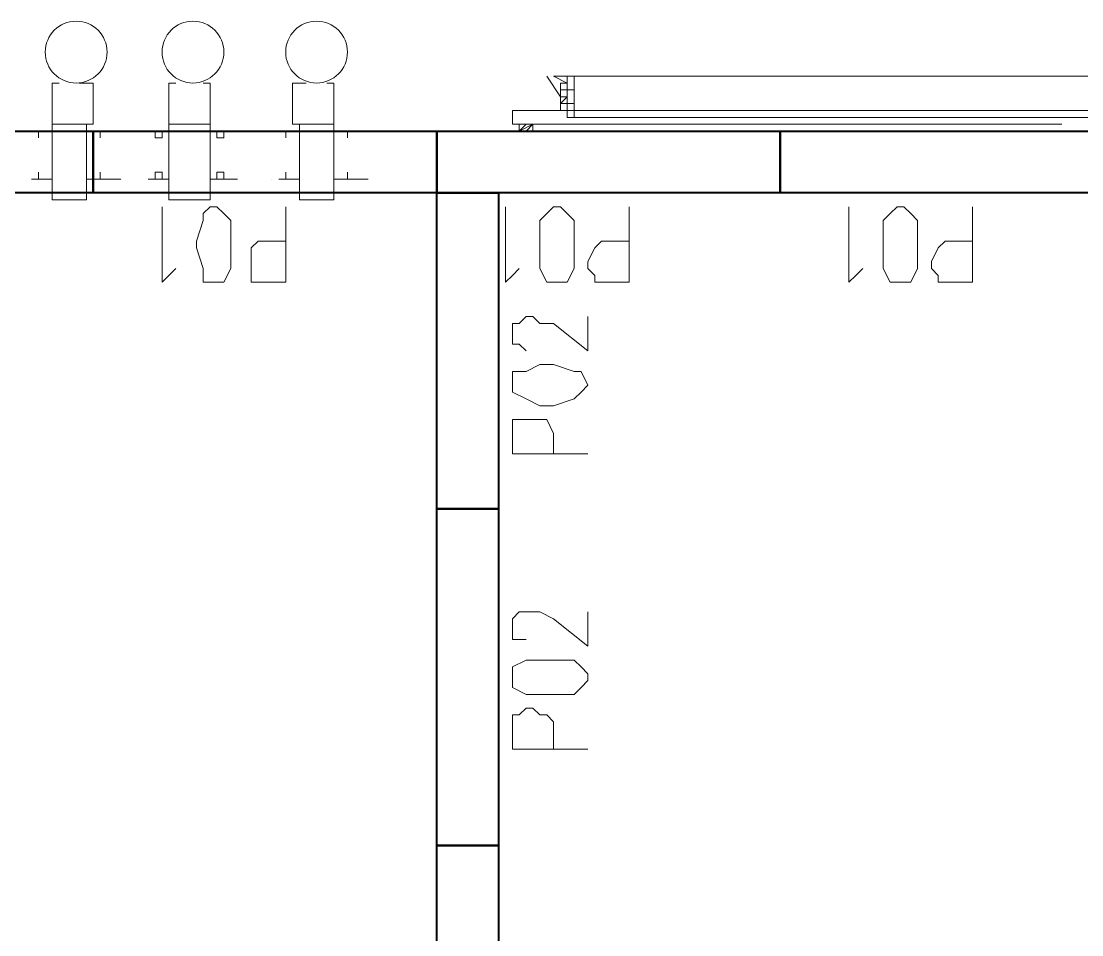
# Model space of a CAD drawing. Header units: inches. Extents: x 5 to 1823, y 18 to 726.
# Drawn here: x 488.095 to 491.562, y 305.087 to 308.073 of the extents above; entities that cross this region are included whole.
import ezdxf

# ---------------------------------------------------------------- set-up
doc = ezdxf.new("R2010")
doc.units = ezdxf.units.IN
doc.header["$MEASUREMENT"] = 0
for name, color, linetype in [('PDF2_D_Paineis', 4, 'Continuous'), ('PDF2_D_Paineis PUR 150mm', 1, 'Continuous'), ('PDF2_D_Portas', 6, 'Continuous'), ('PDF2_D_Textos Paineis Parede', 3, 'Continuous'), ('PDF2_D_Válvula Eq. Pressão', 2, 'Continuous')]:
    doc.layers.add(name, color=color, linetype=linetype)

msp = doc.modelspace()

# ---------------------------------------------------------------- linework, layer by layer
at = {"layer": 'PDF2_D_Paineis', "lineweight": 5}
for points in [[(488.3759, 307.5566), (488.4208, 307.5566)], [(488.7801, 307.5566), (488.8025, 307.5566)], [(489.1842, 307.5566), (489.2291, 307.5566)]]:
    msp.add_lwpolyline(points, dxfattribs=at)
at = {"layer": 'PDF2_D_Paineis PUR 150mm', "lineweight": 40}
for points in [[(487.2084, 307.7138), (488.331, 307.7138), (488.331, 307.5117), (487.2084, 307.5117)], [(488.331, 307.7138), (489.4536, 307.7138), (489.4536, 307.5117), (488.331, 307.5117)], [(489.4536, 307.7138), (490.5762, 307.7138), (490.5762, 307.5117), (489.4536, 307.5117)], [(490.5762, 307.7138), (491.6988, 307.7138), (491.6988, 307.5117), (490.5762, 307.5117)], [(489.6557, 307.5117), (489.6557, 306.4789), (489.4536, 306.4789), (489.4536, 307.5117)], [(489.6557, 306.4789), (489.6557, 305.3788), (489.4536, 305.3788), (489.4536, 306.4789)], [(489.6557, 305.3788), (489.6557, 304.2562), (489.4536, 304.2562), (489.4536, 305.3788)]]:
    msp.add_lwpolyline(points, close=True, dxfattribs=at)
at = {"layer": 'PDF2_D_Portas', "lineweight": 0}
for points in [[(492.1254, 307.8934), (492.1254, 307.9383), (492.1928, 307.9383), (492.1928, 307.8934), (489.9027, 307.8934), (489.8802, 307.8934), (489.8802, 307.8485), (489.8578, 307.8485), (489.8802, 307.8485), (489.8578, 307.8485), (489.8802, 307.8485), (489.8578, 307.8485), (489.8578, 307.7811), (489.8578, 307.8485), (489.8802, 307.8485), (489.8578, 307.8485), (489.8802, 307.8485), (489.8578, 307.8485), (489.8802, 307.8485), (489.8802, 307.826), (489.8802, 307.8036), (489.9027, 307.8036), (489.8802, 307.8036)], [(489.8129, 307.8934), (489.8129, 307.8934)], [(489.8129, 307.8934), (489.8129, 307.8934)], [(489.8578, 307.8709), (489.8802, 307.8709), (489.8578, 307.8709), (489.8578, 307.8485), (489.8802, 307.8485), (489.8578, 307.8485), (489.8802, 307.8485), (489.8578, 307.8485), (489.8802, 307.8485), (489.8578, 307.8485), (489.8802, 307.8485), (489.8578, 307.8485), (489.8802, 307.8485), (489.8578, 307.8485), (489.8802, 307.8485), (489.8578, 307.8485), (489.8578, 307.826), (489.8578, 307.8036), (489.8802, 307.826), (489.8578, 307.826), (489.8802, 307.826), (489.8578, 307.826), (489.8129, 307.8934)], [(489.8353, 307.8934), (489.8353, 307.8934)], [(489.8353, 307.8934), (489.8353, 307.8934)], [(489.8353, 307.8934), (489.8353, 307.8934)], [(489.8353, 307.8934), (489.8802, 307.8934), (489.8353, 307.8934), (489.8802, 307.8709)], [(489.8578, 307.8709), (489.8578, 307.8709)], [(489.8578, 307.8709), (489.8578, 307.8709)], [(489.8802, 307.8709), (489.8802, 307.8709)], [(489.8802, 307.8709), (489.8802, 307.8709)], [(489.8802, 307.8709), (489.8802, 307.8709)], [(489.8802, 307.8709), (489.8802, 307.8709)], [(489.8802, 307.8709), (489.8802, 307.8709)], [(489.8802, 307.8709), (489.8802, 307.8709)], [(489.8802, 307.8709), (489.8802, 307.8709)], [(489.8802, 307.8709), (489.8802, 307.8709)], [(489.8802, 307.8709), (489.8802, 307.8709)], [(489.8802, 307.8709), (489.8802, 307.8709)], [(489.8802, 307.8709), (489.8802, 307.8709)], [(489.8802, 307.8709), (489.8802, 307.8709)], [(489.8802, 307.8709), (489.8802, 307.8709)], [(489.8802, 307.8709), (489.8802, 307.8709)], [(489.8802, 307.8709), (489.8802, 307.8485)], [(489.8802, 307.8485), (489.8802, 307.8709)], [(489.8802, 307.8709), (489.8802, 307.8709)], [(489.8802, 307.8709), (489.8802, 307.8709)], [(489.8802, 307.8709), (489.8802, 307.8709)], [(489.8802, 307.8709), (489.8802, 307.8709)], [(489.8802, 307.8485), (489.8802, 307.8709)], [(489.8802, 307.8709), (489.8802, 307.8485)], [(489.8802, 307.8709), (489.8802, 307.8709)], [(492.2152, 307.826), (492.2152, 307.8485), (492.2377, 307.8485), (492.2377, 307.8709), (492.2377, 307.8934), (492.2152, 307.8934), (492.1928, 307.8934), (492.1928, 307.8036), (492.1928, 307.8485), (492.1928, 307.8036), (492.1928, 307.7811), (491.8784, 307.7811), (489.9027, 307.7811), (489.9027, 307.8934)], [(489.9027, 307.8485), (489.8802, 307.8485), (489.8802, 307.826), (489.8802, 307.8036), (489.8802, 307.7811), (489.8578, 307.7811), (489.8802, 307.7811), (489.8802, 307.8485), (489.8802, 307.7811), (489.8578, 307.7811), (489.8802, 307.7811), (489.8578, 307.7811), (489.8802, 307.7811), (489.8578, 307.7811)], [(489.8578, 307.8485), (489.8578, 307.8485)], [(489.8578, 307.8485), (489.8578, 307.8485)], [(489.8578, 307.8485), (489.8578, 307.8485)], [(489.8578, 307.8485), (489.8578, 307.8485)], [(489.8578, 307.8485), (489.8578, 307.8485)], [(489.8578, 307.8485), (489.8578, 307.8485)], [(489.8578, 307.8485), (489.8578, 307.8485)], [(489.8578, 307.8485), (489.8578, 307.8485)], [(489.8578, 307.8485), (489.8578, 307.8485)], [(489.8578, 307.8485), (489.8578, 307.8485)], [(489.8578, 307.8485), (489.8578, 307.8485)], [(489.8578, 307.8485), (489.8578, 307.8485)], [(489.8578, 307.8485), (489.8578, 307.8485)], [(489.8578, 307.8485), (489.8578, 307.8485)], [(489.8578, 307.8485), (489.8578, 307.8485)], [(489.8578, 307.8485), (489.8578, 307.8485)], [(489.8578, 307.8485), (489.8578, 307.8485)], [(489.8578, 307.8485), (489.8578, 307.8485)], [(489.8578, 307.8485), (489.8578, 307.8485)], [(489.8578, 307.8485), (489.8578, 307.8485)], [(489.8578, 307.8485), (489.8578, 307.8485)], [(489.8578, 307.8485), (489.8578, 307.8485)], [(489.8578, 307.8485), (489.8578, 307.8485)], [(489.8578, 307.8485), (489.8578, 307.8485)], [(489.8578, 307.8485), (489.8578, 307.8485)], [(489.8578, 307.8485), (489.8578, 307.8485)], [(489.8578, 307.8485), (489.8578, 307.8485)], [(489.8578, 307.8485), (489.8578, 307.8485)], [(489.8802, 307.8485), (489.8578, 307.8485)], [(489.8578, 307.8485), (489.8802, 307.8485)], [(489.8578, 307.8485), (489.8578, 307.8485)], [(489.8578, 307.8485), (489.8578, 307.8485)], [(489.8578, 307.8485), (489.8578, 307.8485)], [(489.8802, 307.8485), (489.8802, 307.8485)], [(489.8802, 307.8485), (489.8802, 307.8485)], [(489.8802, 307.8485), (489.8802, 307.8485)], [(489.8802, 307.8485), (489.8802, 307.8485)], [(489.8802, 307.8485), (489.8802, 307.8485)], [(489.8802, 307.8485), (489.8802, 307.8485)], [(489.8802, 307.8485), (489.8802, 307.8485)], [(489.8802, 307.8485), (489.8802, 307.8485)], [(489.8802, 307.8485), (489.8802, 307.8485)], [(489.8802, 307.8485), (489.8802, 307.8485)], [(489.8802, 307.8485), (489.8802, 307.8485)], [(489.8802, 307.8485), (489.8802, 307.8485)], [(489.8802, 307.8485), (489.8802, 307.8485)], [(489.8802, 307.8485), (489.8802, 307.8485)], [(489.8802, 307.8485), (489.8802, 307.8485)], [(489.8802, 307.8485), (489.8802, 307.8485)], [(489.8802, 307.8485), (489.8802, 307.8485)], [(489.8802, 307.8485), (489.8802, 307.8485)], [(489.8802, 307.8485), (489.8802, 307.8485)], [(489.8802, 307.8485), (489.8802, 307.8485)], [(489.8802, 307.8485), (489.8802, 307.8485)], [(489.8802, 307.8485), (489.8802, 307.8485)], [(489.8802, 307.8485), (489.8802, 307.8485)], [(489.8802, 307.8485), (489.8802, 307.8485)], [(489.8802, 307.8485), (489.8802, 307.8485)], [(489.8802, 307.8485), (489.8802, 307.8485)], [(489.8802, 307.8485), (489.8802, 307.8485)], [(489.8802, 307.8485), (489.8802, 307.8485)], [(489.8802, 307.8485), (489.8802, 307.8485)], [(489.8802, 307.8485), (489.8802, 307.8485)], [(489.8802, 307.8485), (489.8802, 307.8485)], [(489.8802, 307.8485), (489.8802, 307.8485)], [(489.8802, 307.8485), (489.8802, 307.8485)], [(489.8802, 307.8485), (489.8802, 307.8485)], [(489.8802, 307.8485), (489.8802, 307.8485)], [(489.8802, 307.8485), (489.8802, 307.8485)], [(489.8802, 307.8485), (489.8802, 307.8485)], [(489.8802, 307.8485), (489.8802, 307.8485)], [(489.8802, 307.826), (489.8802, 307.8485)], [(489.8802, 307.8485), (489.8802, 307.8485)], [(489.8802, 307.8485), (489.8802, 307.8485)], [(489.8802, 307.8485), (489.8802, 307.8485)], [(489.8802, 307.8485), (489.8802, 307.8485)], [(489.8802, 307.8485), (489.8802, 307.8485)], [(489.8802, 307.8485), (489.8802, 307.8485)], [(489.8802, 307.8485), (489.8802, 307.8485)], [(489.8802, 307.8485), (489.8802, 307.8485)], [(489.8802, 307.8485), (489.8802, 307.8485)], [(489.8802, 307.8485), (489.8802, 307.8485)], [(489.8802, 307.8485), (489.8802, 307.8485)], [(489.8802, 307.8485), (489.8802, 307.8485)], [(489.8802, 307.8485), (489.8802, 307.8485)], [(489.8802, 307.8485), (489.8802, 307.8485)], [(489.8802, 307.8485), (489.8802, 307.8485)], [(489.8802, 307.8485), (489.8802, 307.8485)], [(489.8802, 307.8485), (489.8802, 307.8485)], [(489.8802, 307.8485), (489.8802, 307.8485)], [(489.8802, 307.8485), (489.8802, 307.8485)], [(489.8802, 307.8485), (489.8802, 307.8485)], [(489.8802, 307.8485), (489.8802, 307.8485)], [(489.8802, 307.8485), (489.8802, 307.8485)], [(489.8802, 307.8485), (489.8802, 307.8485)], [(489.8802, 307.8485), (489.8802, 307.8485)], [(489.8802, 307.8485), (489.8802, 307.8485)], [(489.8802, 307.8485), (489.8802, 307.8485)], [(489.8802, 307.8485), (489.8802, 307.8485)], [(489.8802, 307.8485), (489.8802, 307.8485)], [(489.8802, 307.8485), (489.8802, 307.8485)], [(489.8802, 307.8485), (489.8802, 307.8485)], [(489.9027, 307.8485), (489.9027, 307.8485)], [(489.8578, 307.826), (489.8578, 307.826)], [(489.8578, 307.826), (489.8578, 307.826)], [(489.8578, 307.826), (489.8578, 307.826)], [(489.8578, 307.826), (489.8578, 307.826)], [(489.8578, 307.826), (489.8578, 307.826)], [(489.8578, 307.826), (489.8578, 307.826)], [(489.8578, 307.826), (489.8578, 307.826)], [(489.8578, 307.826), (489.8578, 307.826)], [(489.8578, 307.826), (489.8578, 307.826)], [(489.8578, 307.826), (489.8578, 307.826)], [(489.8578, 307.826), (489.8578, 307.826)], [(489.8802, 307.826), (489.8578, 307.826)], [(489.8802, 307.826), (489.8578, 307.826)], [(489.8578, 307.826), (489.8802, 307.826)], [(489.8802, 307.826), (489.8578, 307.826)], [(489.8578, 307.826), (489.8802, 307.826)], [(491.8784, 307.7587), (489.9027, 307.7587), (489.8802, 307.7587), (489.8802, 307.7811), (489.8578, 307.7811), (489.8802, 307.7811), (489.8578, 307.7811), (489.8578, 307.8036), (489.8802, 307.8036), (489.8578, 307.8036), (489.8802, 307.8036), (489.8578, 307.8036), (489.8802, 307.8036), (489.8578, 307.8036), (489.8802, 307.8036), (489.8578, 307.8036), (489.8802, 307.8036), (489.8578, 307.8036), (489.8802, 307.8036), (489.8578, 307.8036), (489.8802, 307.8036), (489.8578, 307.8036), (489.8802, 307.8036), (489.8578, 307.8036)], [(489.8578, 307.8036), (489.8578, 307.8036)], [(489.8578, 307.8036), (489.8578, 307.8036)], [(489.8578, 307.8036), (489.8578, 307.8036)], [(489.8578, 307.8036), (489.8578, 307.8036)], [(489.8578, 307.8036), (489.8578, 307.8036)], [(489.8578, 307.8036), (489.8578, 307.8036)], [(489.8578, 307.8036), (489.8578, 307.8036)], [(489.8578, 307.8036), (489.8578, 307.8036)], [(489.8578, 307.8036), (489.8578, 307.8036)], [(489.8578, 307.8036), (489.8578, 307.8036)], [(489.8578, 307.8036), (489.8578, 307.8036)], [(489.8578, 307.8036), (489.8578, 307.8036)], [(489.8578, 307.8036), (489.8578, 307.8036)], [(489.8578, 307.8036), (489.8578, 307.8036)], [(489.8578, 307.8036), (489.8578, 307.8036)], [(489.8578, 307.8036), (489.8578, 307.8036)], [(489.8802, 307.826), (489.8802, 307.826)], [(489.8802, 307.826), (489.8802, 307.826)], [(489.8802, 307.826), (489.8802, 307.826)], [(489.8802, 307.826), (489.8802, 307.826)], [(489.8802, 307.826), (489.8802, 307.826)], [(489.8802, 307.826), (489.8802, 307.826)], [(489.8802, 307.826), (489.8802, 307.826)], [(489.8802, 307.826), (489.8802, 307.826)], [(489.8802, 307.826), (489.8802, 307.826)], [(489.8802, 307.826), (489.8802, 307.826)], [(489.8802, 307.826), (489.8802, 307.826)], [(489.8802, 307.826), (489.8802, 307.826)], [(489.8802, 307.826), (489.8802, 307.826)], [(489.8802, 307.826), (489.8802, 307.826)], [(489.8802, 307.826), (489.8802, 307.826)], [(489.8802, 307.826), (489.8802, 307.826)], [(489.8802, 307.826), (489.8802, 307.826)], [(489.8802, 307.826), (489.8802, 307.826)], [(489.8802, 307.826), (489.8802, 307.826)], [(489.8802, 307.826), (489.8802, 307.826)], [(489.8802, 307.826), (489.8802, 307.826)], [(489.8802, 307.826), (489.8802, 307.826)], [(489.8802, 307.826), (489.8802, 307.826)], [(489.8802, 307.826), (489.8802, 307.826)], [(489.8802, 307.826), (489.8802, 307.826)], [(489.8802, 307.826), (489.8802, 307.826)], [(489.8802, 307.826), (489.8802, 307.826)], [(489.8802, 307.826), (489.8802, 307.826)], [(489.8802, 307.826), (489.8802, 307.826)], [(489.8802, 307.826), (489.8802, 307.826)], [(489.8802, 307.826), (489.8802, 307.826)], [(489.8802, 307.826), (489.8802, 307.826)], [(489.8802, 307.826), (489.8802, 307.826)], [(489.8802, 307.826), (489.8802, 307.826)], [(489.8802, 307.826), (489.8802, 307.826)], [(489.8802, 307.826), (489.8802, 307.826)], [(489.8802, 307.826), (489.8802, 307.826)], [(489.8802, 307.826), (489.8802, 307.826)], [(489.8802, 307.826), (489.8802, 307.826)], [(489.8802, 307.826), (489.8802, 307.826)], [(489.8802, 307.826), (489.8802, 307.826)], [(489.8802, 307.826), (489.8802, 307.826)], [(489.8802, 307.826), (489.8802, 307.826)], [(489.8802, 307.8036), (489.8802, 307.8036)], [(489.8802, 307.8036), (489.8802, 307.8036)], [(489.8802, 307.8036), (489.8802, 307.8036)], [(489.8802, 307.8036), (489.8802, 307.8036)], [(489.8802, 307.8036), (489.8802, 307.8036)], [(489.8802, 307.8036), (489.8802, 307.8036)], [(489.8802, 307.8036), (489.8802, 307.8036)], [(489.8802, 307.8036), (489.8802, 307.8036)], [(489.8802, 307.8036), (489.8802, 307.8036)], [(489.8802, 307.8036), (489.8802, 307.8036)], [(489.8802, 307.8036), (489.8802, 307.8036)], [(489.8802, 307.8036), (489.8802, 307.8036)], [(489.8802, 307.8036), (489.8802, 307.8036)], [(489.8802, 307.8036), (489.8802, 307.8036)], [(489.8802, 307.8036), (489.8802, 307.8036)], [(489.8802, 307.8036), (489.8802, 307.8036)], [(489.8802, 307.8036), (489.8802, 307.8036)], [(489.8802, 307.8036), (489.8802, 307.8036)], [(489.8802, 307.8036), (489.8802, 307.8036)], [(489.8802, 307.8036), (489.8802, 307.8036)], [(489.8802, 307.8036), (489.8802, 307.8036)], [(489.8802, 307.8036), (489.8802, 307.8036)], [(489.8802, 307.8036), (489.8802, 307.8036)], [(489.8802, 307.8036), (489.8802, 307.8036)], [(489.8802, 307.8036), (489.8802, 307.8036)], [(489.8802, 307.8036), (489.8802, 307.8036)], [(489.8802, 307.8036), (489.8802, 307.8036)], [(489.8802, 307.8036), (489.8802, 307.8036)], [(489.8802, 307.8036), (489.8802, 307.8036)], [(489.8802, 307.8036), (489.8802, 307.8036)], [(489.8802, 307.8036), (489.8802, 307.8036)], [(489.8802, 307.8036), (489.8802, 307.8036)], [(489.8802, 307.8036), (489.8802, 307.8036)], [(489.8802, 307.8036), (489.8802, 307.8036)], [(489.8802, 307.8036), (489.8802, 307.8036)], [(489.8802, 307.8036), (489.8802, 307.8036)], [(489.8802, 307.8036), (489.8802, 307.8036)], [(489.8802, 307.8036), (489.8802, 307.8036)], [(489.8802, 307.8036), (489.8802, 307.8036)], [(489.8802, 307.8036), (489.8802, 307.8036)], [(489.8802, 307.8036), (489.8802, 307.8036)], [(489.8802, 307.8036), (489.8802, 307.8036)], [(489.8802, 307.8036), (489.8802, 307.8036)], [(489.8802, 307.8036), (489.8802, 307.8036)], [(489.8802, 307.8036), (489.8802, 307.8036)], [(489.8802, 307.8036), (489.8802, 307.8036)], [(489.8802, 307.8036), (489.8802, 307.8036)], [(489.8802, 307.8036), (489.8802, 307.8036)], [(489.8802, 307.8036), (489.8802, 307.8036)], [(489.8802, 307.8036), (489.8802, 307.8036)], [(489.8802, 307.8036), (489.8802, 307.8036)], [(489.8802, 307.8036), (489.8802, 307.8036)], [(489.8802, 307.8036), (489.8802, 307.8036)], [(489.8802, 307.8036), (489.8802, 307.8036)], [(489.8802, 307.8036), (489.8802, 307.8036)], [(489.8802, 307.8036), (489.8802, 307.8036)], [(489.8802, 307.8036), (489.8802, 307.8036)], [(489.8802, 307.8036), (489.8802, 307.8036)], [(489.8802, 307.8036), (489.8802, 307.8036)], [(489.8802, 307.8036), (489.8802, 307.8036)], [(489.8802, 307.8036), (489.8802, 307.8036)], [(489.8802, 307.8036), (489.8802, 307.8036)], [(489.9027, 307.8036), (489.9027, 307.8036)], [(489.9027, 307.8036), (489.9027, 307.8036)], [(489.9027, 307.8036), (489.9027, 307.8036)], [(489.9027, 307.8036), (489.9027, 307.8036)], [(489.9027, 307.8036), (489.9027, 307.8036)], [(489.9027, 307.8036), (489.9027, 307.8036)], [(489.9027, 307.8036), (489.9027, 307.8036)], [(489.9027, 307.8036), (489.9027, 307.8036)], [(489.9027, 307.8036), (489.9027, 307.8036)], [(489.9027, 307.8036), (489.9027, 307.8036)], [(489.7231, 307.7811), (489.7006, 307.7811), (491.4968, 307.7811)], [(491.4968, 307.7362), (489.7006, 307.7362), (489.7006, 307.7587), (489.7006, 307.7811)], [(489.7006, 307.7811), (489.7006, 307.7811)], [(489.7231, 307.7811), (489.7231, 307.7811)], [(489.7231, 307.7811), (489.7231, 307.7811)], [(489.8578, 307.7811), (489.8578, 307.7811)], [(489.8578, 307.7811), (489.8578, 307.7811)], [(489.8578, 307.7811), (489.8578, 307.7811)], [(489.8578, 307.7811), (489.8578, 307.7811)], [(489.8578, 307.7811), (489.8578, 307.7811)], [(489.8578, 307.7811), (489.8578, 307.7811)], [(489.8578, 307.7811), (489.8578, 307.7811)], [(489.8578, 307.7811), (489.8578, 307.7811)], [(489.8578, 307.7811), (489.8578, 307.7811)], [(489.8578, 307.7811), (489.8578, 307.7811)], [(489.8578, 307.7811), (489.8578, 307.7811)], [(489.8578, 307.7811), (489.8578, 307.7811)], [(489.8802, 307.7811), (489.8802, 307.7811)], [(489.8802, 307.7811), (489.8802, 307.7811)], [(489.8802, 307.7811), (489.8802, 307.7811)], [(489.8802, 307.7811), (489.8802, 307.7811)], [(489.8802, 307.7811), (489.8802, 307.7811)], [(489.8802, 307.7811), (489.8802, 307.7811)], [(489.8802, 307.7811), (489.8802, 307.7811)], [(489.8802, 307.7811), (489.8802, 307.7811)], [(489.8802, 307.7811), (489.8802, 307.7811)], [(489.8802, 307.7811), (489.8802, 307.7811)], [(489.8802, 307.7811), (489.8802, 307.7811)], [(489.8802, 307.7811), (489.8802, 307.7811)], [(489.8802, 307.7811), (489.8802, 307.7811)], [(489.8802, 307.7811), (489.8802, 307.7811)], [(489.8802, 307.7811), (489.8802, 307.7811)], [(489.8802, 307.7811), (489.8802, 307.7811)], [(489.8802, 307.7811), (489.8802, 307.7811)], [(489.8802, 307.7811), (489.8802, 307.7811)], [(489.8802, 307.7811), (489.8802, 307.7811)], [(489.8802, 307.7811), (489.8802, 307.7811)], [(489.8802, 307.7811), (489.8802, 307.7811)], [(489.8802, 307.7811), (489.8802, 307.7811)], [(489.8802, 307.7811), (489.8802, 307.7811)], [(489.8802, 307.7811), (489.8802, 307.7811)], [(489.8802, 307.7811), (489.8802, 307.7811)], [(489.8802, 307.7811), (489.8802, 307.7811)], [(489.8802, 307.7811), (489.8802, 307.7811)], [(489.8802, 307.7811), (489.8802, 307.7811)], [(489.8802, 307.7811), (489.8802, 307.7811)], [(489.8802, 307.7811), (489.8802, 307.7811)], [(489.8802, 307.7811), (489.8802, 307.7811)], [(489.8802, 307.7811), (489.8802, 307.7811)], [(489.8802, 307.7811), (489.8802, 307.7811)], [(489.9027, 307.7811), (489.9027, 307.7811)], [(489.9027, 307.7811), (489.9027, 307.7811)], [(489.9027, 307.7587), (489.9027, 307.7811)], [(489.7006, 307.7587), (489.7006, 307.7587)], [(489.7006, 307.7587), (489.7006, 307.7587)], [(489.7006, 307.7587), (489.7006, 307.7587)], [(489.7006, 307.7587), (489.7006, 307.7587)], [(489.7006, 307.7587), (489.7006, 307.7587)], [(489.7006, 307.7362), (489.7006, 307.7362)], [(489.7006, 307.7362), (489.7006, 307.7362)], [(489.7006, 307.7362), (489.7006, 307.7362)], [(489.7231, 307.7138), (489.7455, 307.7362), (489.7231, 307.7138), (489.768, 307.7362), (489.7231, 307.7138), (489.768, 307.7362), (489.7455, 307.7138), (489.768, 307.7362), (489.7455, 307.7138)], [(489.7455, 307.7362), (489.7231, 307.7362), (489.7455, 307.7362), (489.7231, 307.7362)], [(489.9027, 307.7587), (489.9027, 307.7587)], [(489.768, 307.7138), (489.7455, 307.7138), (489.768, 307.7138)]]:
    msp.add_lwpolyline(points, dxfattribs=at)
for points in [[(489.8802, 307.8485), (489.8802, 307.8709)], [(489.8578, 307.826), (489.8802, 307.826)], [(489.8578, 307.826), (489.8802, 307.826)], [(489.8802, 307.8036), (489.9027, 307.8036)], [(489.9027, 307.7811), (489.9027, 307.7587)], [(489.7231, 307.7138), (489.7231, 307.7362), (489.768, 307.7362), (489.768, 307.7138)]]:
    msp.add_lwpolyline(points, close=True, dxfattribs=at)
at = {"layer": 'PDF2_D_Textos Paineis Parede', "lineweight": 5}
for points in [[(488.6005, 307.2647), (488.578, 307.2423), (488.5555, 307.2198), (488.5555, 307.4668)], [(488.9597, 307.4668), (488.9597, 307.2198), (488.8699, 307.2198), (488.8474, 307.2198), (488.8474, 307.2423), (488.8474, 307.2647), (488.8474, 307.2872), (488.8474, 307.3321), (488.8699, 307.3546), (488.9597, 307.3546)], [(489.7231, 307.2647), (489.7006, 307.2423), (489.6781, 307.2198), (489.6781, 307.4668)], [(490.0823, 307.4668), (490.0823, 307.2198), (489.9925, 307.2198), (489.97, 307.2198), (489.97, 307.2423), (489.9476, 307.2647), (489.9476, 307.2872), (489.97, 307.3321), (489.9925, 307.3546), (490.0823, 307.3546)], [(490.8457, 307.2647), (490.8232, 307.2423), (490.8007, 307.2198), (490.8007, 307.4668)], [(491.2049, 307.4668), (491.2049, 307.2198), (491.1151, 307.2198), (491.0926, 307.2198), (491.0926, 307.2423), (491.0702, 307.2647), (491.0702, 307.2872), (491.0926, 307.3321), (491.1151, 307.3546), (491.2049, 307.3546)], [(489.7455, 306.9953), (489.7231, 307.0178), (489.7006, 307.0178), (489.7006, 307.0402), (489.7006, 307.0627), (489.7006, 307.0851), (489.7231, 307.0851), (489.7455, 307.1076), (489.768, 307.1076), (489.7904, 307.0851), (489.8353, 307.0851), (489.9476, 306.9953), (489.9476, 307.1076)], [(489.9476, 306.6585), (489.7006, 306.6585), (489.7006, 306.7259), (489.7006, 306.7708), (489.7231, 306.7708), (489.7455, 306.7708), (489.768, 306.7708), (489.7904, 306.7708), (489.8129, 306.7708), (489.8353, 306.7259), (489.8353, 306.6585)], [(489.7455, 306.0523), (489.7231, 306.0523), (489.7006, 306.0523), (489.7006, 306.0748), (489.7006, 306.1197), (489.7231, 306.1421), (489.7455, 306.1421), (489.768, 306.1421), (489.7904, 306.1421), (489.8353, 306.1197), (489.9476, 306.0299), (489.9476, 306.1421)], [(489.9476, 305.6931), (489.7006, 305.6931), (489.7006, 305.7829), (489.7006, 305.8054), (489.7231, 305.8054), (489.7455, 305.8278), (489.768, 305.8278), (489.7904, 305.8054), (489.8129, 305.8054), (489.8353, 305.7829), (489.8353, 305.6931)]]:
    msp.add_lwpolyline(points, dxfattribs=at)
for points in [[(488.7352, 307.2198), (488.7576, 307.2198), (488.7801, 307.2647), (488.7801, 307.3321), (488.7801, 307.3546), (488.7801, 307.4219), (488.7576, 307.4444), (488.7352, 307.4668), (488.7127, 307.4668), (488.6903, 307.4444), (488.6903, 307.4219), (488.6678, 307.3546), (488.6678, 307.3321), (488.6903, 307.2647), (488.6903, 307.2198), (488.7127, 307.2198)], [(489.8578, 307.2198), (489.8802, 307.2198), (489.9027, 307.2647), (489.9027, 307.3321), (489.9027, 307.3546), (489.9027, 307.4219), (489.8802, 307.4444), (489.8578, 307.4668), (489.8353, 307.4668), (489.8129, 307.4444), (489.7904, 307.4219), (489.7904, 307.3546), (489.7904, 307.3321), (489.7904, 307.2647), (489.8129, 307.2198), (489.8353, 307.2198)], [(490.9804, 307.2198), (491.0028, 307.2198), (491.0253, 307.2647), (491.0253, 307.3321), (491.0253, 307.3546), (491.0253, 307.4219), (491.0028, 307.4444), (490.9804, 307.4668), (490.9579, 307.4668), (490.9355, 307.4444), (490.913, 307.4219), (490.913, 307.3546), (490.913, 307.3321), (490.913, 307.2647), (490.9355, 307.2198), (490.9579, 307.2198)], [(489.7006, 306.8831), (489.7006, 306.8606), (489.7455, 306.8382), (489.7904, 306.8157), (489.8353, 306.8157), (489.9027, 306.8382), (489.9251, 306.8606), (489.9476, 306.8831), (489.9251, 306.928), (489.9027, 306.928), (489.8353, 306.9504), (489.7904, 306.9504), (489.7455, 306.928), (489.7006, 306.928)], [(489.7006, 305.9176), (489.7006, 305.8952), (489.7455, 305.8727), (489.7904, 305.8727), (489.8353, 305.8727), (489.9027, 305.8727), (489.9251, 305.8952), (489.9476, 305.9176), (489.9476, 305.9401), (489.9251, 305.9625), (489.9027, 305.985), (489.8353, 305.985), (489.7904, 305.985), (489.7455, 305.985), (489.7006, 305.9625), (489.7006, 305.9401)]]:
    msp.add_lwpolyline(points, close=True, dxfattribs=at)
at = {"layer": 'PDF2_D_Válvula Eq. Pressão', "lineweight": 5}
for points in [[(488.1963, 307.7362), (488.331, 307.7362), (488.3086, 307.7362), (488.3086, 307.5117), (488.3086, 307.4893), (488.1963, 307.4893), (488.1963, 307.5117), (488.1963, 307.7362), (488.1963, 307.826), (488.1963, 307.8709), (488.2188, 307.8709)], [(488.1963, 307.8709), (488.1963, 307.8709)], [(488.2861, 307.8709), (488.331, 307.8709)], [(488.3086, 307.8709), (488.331, 307.8709), (488.331, 307.7362), (488.331, 307.7587)], [(488.6903, 307.8709), (488.7127, 307.8709), (488.7127, 307.7362), (488.7127, 307.5117), (488.7127, 307.4893), (488.578, 307.4893), (488.578, 307.5117), (488.578, 307.7362), (488.578, 307.826), (488.578, 307.8709), (488.6005, 307.8709)], [(488.578, 307.8709), (488.578, 307.8709)], [(488.7127, 307.8709), (488.7127, 307.8709)], [(489.0944, 307.8709), (489.1168, 307.8709), (489.1168, 307.7362), (489.1168, 307.5117), (489.1168, 307.4893), (489.0046, 307.4893), (489.0046, 307.5117), (489.0046, 307.7362), (488.9821, 307.7362), (488.9821, 307.826), (488.9821, 307.8709), (489.0046, 307.8709)], [(488.9821, 307.8709), (489.027, 307.8709)], [(489.1168, 307.8709), (489.1168, 307.8709)], [(488.1963, 307.7362), (488.1963, 307.7362)], [(488.1963, 307.7362), (488.1963, 307.7362)], [(488.7127, 307.7587), (488.7127, 307.7362), (488.578, 307.7362)], [(488.578, 307.7362), (488.578, 307.7362)], [(488.578, 307.7362), (488.578, 307.7362)], [(489.1168, 307.7587), (489.1168, 307.7362), (489.0046, 307.7362), (488.9821, 307.7362)], [(488.1514, 307.6913), (488.1514, 307.7138), (488.1514, 307.6913), (488.1514, 307.7138), (488.1963, 307.7138), (488.129, 307.7138), (488.1514, 307.7138), (488.1739, 307.7138)], [(488.1514, 307.7138), (488.1514, 307.7138)], [(488.1739, 307.7138), (488.1739, 307.7138)], [(488.3535, 307.6913), (488.3535, 307.7138), (488.3535, 307.6913), (488.3535, 307.7138), (488.3086, 307.7138), (488.3759, 307.7138), (488.3535, 307.7138), (488.331, 307.7138)], [(488.331, 307.7138), (488.331, 307.7138)], [(488.3535, 307.7138), (488.3535, 307.7138)], [(488.3535, 307.7138), (488.3535, 307.7138)], [(488.3535, 307.7138), (488.3535, 307.7138)], [(488.3984, 307.7138), (488.3984, 307.7138)], [(488.5331, 307.6913), (488.5331, 307.7138), (488.5331, 307.6913), (488.5555, 307.6913), (488.5555, 307.7138), (488.578, 307.7138), (488.5106, 307.7138), (488.5331, 307.7138)], [(488.5331, 307.7138), (488.5331, 307.7138)], [(488.5555, 307.7138), (488.5331, 307.7138), (488.5555, 307.7138)], [(488.5555, 307.7138), (488.5555, 307.7138)], [(488.5555, 307.7138), (488.5555, 307.7138)], [(488.5555, 307.7138), (488.5555, 307.7138)], [(488.7576, 307.6913), (488.7576, 307.7138), (488.7576, 307.6913), (488.7352, 307.6913), (488.7352, 307.7138), (488.7127, 307.7138), (488.7801, 307.7138), (488.7576, 307.7138)], [(488.7127, 307.7138), (488.7127, 307.7138)], [(488.7352, 307.7138), (488.7352, 307.7138)], [(488.7576, 307.7138), (488.7352, 307.7138), (488.7576, 307.7138)], [(488.7352, 307.7138), (488.7352, 307.7138)], [(488.7352, 307.7138), (488.7352, 307.7138)], [(488.7576, 307.7138), (488.7576, 307.7138)], [(488.7576, 307.7138), (488.7576, 307.7138)], [(488.7576, 307.7138), (488.7576, 307.7138)], [(488.7576, 307.7138), (488.7576, 307.7138)], [(488.7801, 307.7138), (488.7801, 307.7138)], [(488.9148, 307.7138), (488.9148, 307.7138)], [(488.9597, 307.6913), (488.9597, 307.7138), (488.9597, 307.6913), (488.9597, 307.7138), (489.0046, 307.7138), (488.9372, 307.7138), (488.9597, 307.7138), (488.9821, 307.7138)], [(488.9597, 307.7138), (488.9597, 307.7138)], [(488.9597, 307.7138), (488.9597, 307.7138)], [(489.1618, 307.6913), (489.1618, 307.7138), (489.1618, 307.6913), (489.1618, 307.7138), (489.1168, 307.7138), (489.1842, 307.7138), (489.1618, 307.7138)], [(489.1168, 307.7138), (489.1168, 307.7138)], [(489.1393, 307.7138), (489.1393, 307.7138)], [(489.1618, 307.7138), (489.1618, 307.7138)], [(489.1618, 307.7138), (489.1618, 307.7138)], [(489.1618, 307.7138), (489.1618, 307.7138)], [(489.1842, 307.7138), (489.1842, 307.7138)], [(488.7576, 307.6913), (488.7576, 307.6913)], [(488.1514, 307.5791), (488.1514, 307.5566), (488.1514, 307.5791), (488.1514, 307.5566), (488.1963, 307.5566), (488.129, 307.5566), (488.1514, 307.5566)], [(488.1963, 307.5566), (488.1963, 307.5566)], [(488.3535, 307.5566), (488.3086, 307.5566), (488.3535, 307.5566)], [(488.331, 307.5566), (488.331, 307.5566)], [(488.3535, 307.5566), (488.3759, 307.5566), (488.3535, 307.5566), (488.3535, 307.5791), (488.3535, 307.5566), (488.3535, 307.5791)], [(488.3759, 307.5566), (488.3759, 307.5566)], [(488.3984, 307.5566), (488.3984, 307.5566)], [(488.5331, 307.5791), (488.5331, 307.5566), (488.5331, 307.5791), (488.5555, 307.5791), (488.5555, 307.5566), (488.5331, 307.5566), (488.5555, 307.5566), (488.578, 307.5566), (488.5106, 307.5566), (488.5331, 307.5566)], [(488.7352, 307.5566), (488.7127, 307.5566), (488.7352, 307.5566)], [(488.7352, 307.5566), (488.7576, 307.5566), (488.7801, 307.5566), (488.7576, 307.5566), (488.7352, 307.5566), (488.7352, 307.5791), (488.7576, 307.5791), (488.7576, 307.5566), (488.7576, 307.5791)], [(488.7352, 307.5566), (488.7352, 307.5566)], [(488.7801, 307.5566), (488.7801, 307.5566)], [(488.7801, 307.5566), (488.7801, 307.5566)], [(488.9148, 307.5566), (488.9148, 307.5566)], [(488.9597, 307.5791), (488.9597, 307.5566), (488.9597, 307.5791), (488.9597, 307.5566), (489.0046, 307.5566), (488.9372, 307.5566), (488.9597, 307.5566)], [(488.9821, 307.5566), (488.9821, 307.5566)], [(489.1168, 307.5566), (489.1168, 307.5566)], [(489.1618, 307.5566), (489.1168, 307.5566), (489.1618, 307.5566)], [(489.1618, 307.5566), (489.1842, 307.5566), (489.1618, 307.5566), (489.1618, 307.5791), (489.1618, 307.5566), (489.1618, 307.5791)], [(489.1842, 307.5566), (489.1842, 307.5566)], [(489.1842, 307.5566), (489.1842, 307.5566)], [(488.578, 307.5342), (488.578, 307.5342)], [(488.7127, 307.5342), (488.7127, 307.5342)]]:
    msp.add_lwpolyline(points, dxfattribs=at)
at = {"layer": 'PDF2_D_Válvula Eq. Pressão', "lineweight": 0}
for points in [[(488.1963, 307.7362), (488.1963, 307.7362), (488.1963, 307.7362)], [(488.578, 307.7362), (488.578, 307.7362), (488.578, 307.7362)], [(488.7127, 307.7362), (488.7127, 307.7362), (488.7127, 307.7362)], [(489.1168, 307.7362), (489.1168, 307.7362), (489.1168, 307.7362)], [(488.578, 307.5566), (488.578, 307.5566), (488.578, 307.5566)], [(488.9821, 307.5566), (488.9821, 307.5566), (488.9821, 307.5566)]]:
    msp.add_lwpolyline(points, close=True, dxfattribs=at)
for points in [[(488.129, 307.7138), (488.129, 307.7138), (488.129, 307.7138)], [(488.129, 307.7138), (488.129, 307.7138), (488.129, 307.7138)], [(488.129, 307.7138), (488.129, 307.7138), (488.129, 307.7138)], [(488.129, 307.7138), (488.129, 307.7138), (488.129, 307.7138)], [(488.129, 307.7138), (488.129, 307.7138), (488.129, 307.7138)], [(488.129, 307.7138), (488.129, 307.7138), (488.129, 307.7138)], [(488.129, 307.7138), (488.129, 307.7138), (488.129, 307.7138)], [(488.129, 307.7138), (488.129, 307.7138), (488.129, 307.7138)], [(488.129, 307.7138), (488.129, 307.7138), (488.129, 307.7138)], [(488.1739, 307.7138), (488.1739, 307.7138), (488.1739, 307.7138)], [(488.1739, 307.7138), (488.1739, 307.7138), (488.1739, 307.7138)], [(488.1963, 307.7138), (488.1963, 307.7138), (488.1963, 307.7138)], [(488.1963, 307.7138), (488.1963, 307.7138), (488.1963, 307.7138)], [(488.1963, 307.7138), (488.1963, 307.7138), (488.1963, 307.7138)], [(488.1963, 307.7138), (488.1963, 307.7138), (488.1963, 307.7138)], [(488.1963, 307.7138), (488.1963, 307.7138), (488.1963, 307.7138)], [(488.1963, 307.7138), (488.1963, 307.7138), (488.1963, 307.7138)], [(488.1963, 307.7138), (488.1963, 307.7138), (488.1963, 307.7138)], [(488.1963, 307.7138), (488.1963, 307.7138), (488.1963, 307.7138)], [(488.1963, 307.7138), (488.1963, 307.7138), (488.1963, 307.7138)], [(488.1963, 307.7138), (488.1963, 307.7138), (488.1963, 307.7138)], [(488.1963, 307.7138), (488.1963, 307.7138), (488.1963, 307.7138)], [(488.3086, 307.7138), (488.3086, 307.7138), (488.3086, 307.7138)], [(488.3086, 307.7138), (488.3086, 307.7138), (488.3086, 307.7138)], [(488.3086, 307.7138), (488.3086, 307.7138), (488.3086, 307.7138)], [(488.3086, 307.7138), (488.3086, 307.7138), (488.3086, 307.7138)], [(488.3086, 307.7138), (488.3086, 307.7138), (488.3086, 307.7138)], [(488.3086, 307.7138), (488.3086, 307.7138), (488.3086, 307.7138)], [(488.3086, 307.7138), (488.3086, 307.7138), (488.3086, 307.7138)], [(488.3086, 307.7138), (488.3086, 307.7138), (488.3086, 307.7138)], [(488.3086, 307.7138), (488.3086, 307.7138), (488.3086, 307.7138)], [(488.3086, 307.7138), (488.3086, 307.7138), (488.3086, 307.7138)], [(488.3759, 307.7138), (488.3759, 307.7138), (488.3759, 307.7138)], [(488.3759, 307.7138), (488.3759, 307.7138), (488.3759, 307.7138)], [(488.3759, 307.7138), (488.3759, 307.7138), (488.3759, 307.7138)], [(488.3759, 307.7138), (488.3759, 307.7138), (488.3759, 307.7138)], [(488.3759, 307.7138), (488.3759, 307.7138), (488.3759, 307.7138)], [(488.3759, 307.7138), (488.3759, 307.7138), (488.3759, 307.7138)], [(488.3759, 307.7138), (488.3759, 307.7138), (488.3759, 307.7138)], [(488.3759, 307.7138), (488.3759, 307.7138), (488.3759, 307.7138)], [(488.3984, 307.7138), (488.3984, 307.7138), (488.3984, 307.7138)], [(488.5106, 307.7138), (488.5106, 307.7138), (488.5106, 307.7138)], [(488.5106, 307.7138), (488.5106, 307.7138), (488.5106, 307.7138)], [(488.5106, 307.7138), (488.5106, 307.7138), (488.5106, 307.7138)], [(488.5106, 307.7138), (488.5106, 307.7138), (488.5106, 307.7138)], [(488.5106, 307.7138), (488.5106, 307.7138), (488.5106, 307.7138)], [(488.5106, 307.7138), (488.5106, 307.7138), (488.5106, 307.7138)], [(488.5106, 307.7138), (488.5106, 307.7138), (488.5106, 307.7138)], [(488.5106, 307.7138), (488.5106, 307.7138), (488.5106, 307.7138)], [(488.5106, 307.7138), (488.5106, 307.7138), (488.5106, 307.7138)], [(488.5555, 307.7138), (488.5555, 307.7138), (488.5555, 307.7138)], [(488.5555, 307.7138), (488.5555, 307.7138), (488.5555, 307.7138)], [(488.578, 307.7138), (488.578, 307.7138), (488.578, 307.7138)], [(488.578, 307.7138), (488.578, 307.7138), (488.578, 307.7138)], [(488.578, 307.7138), (488.578, 307.7138), (488.578, 307.7138)], [(488.578, 307.7138), (488.578, 307.7138), (488.578, 307.7138)], [(488.578, 307.7138), (488.578, 307.7138), (488.578, 307.7138)], [(488.578, 307.7138), (488.578, 307.7138), (488.578, 307.7138)], [(488.578, 307.7138), (488.578, 307.7138), (488.578, 307.7138)], [(488.578, 307.7138), (488.578, 307.7138), (488.578, 307.7138)], [(488.578, 307.7138), (488.578, 307.7138), (488.578, 307.7138)], [(488.578, 307.7138), (488.578, 307.7138), (488.578, 307.7138)], [(488.578, 307.7138), (488.578, 307.7138), (488.578, 307.7138)], [(488.7127, 307.7138), (488.7127, 307.7138), (488.7127, 307.7138)], [(488.7127, 307.7138), (488.7127, 307.7138), (488.7127, 307.7138)], [(488.7127, 307.7138), (488.7127, 307.7138), (488.7127, 307.7138)], [(488.7127, 307.7138), (488.7127, 307.7138), (488.7127, 307.7138)], [(488.7127, 307.7138), (488.7127, 307.7138), (488.7127, 307.7138)], [(488.7127, 307.7138), (488.7127, 307.7138), (488.7127, 307.7138)], [(488.7127, 307.7138), (488.7127, 307.7138), (488.7127, 307.7138)], [(488.7127, 307.7138), (488.7127, 307.7138), (488.7127, 307.7138)], [(488.7127, 307.7138), (488.7127, 307.7138), (488.7127, 307.7138)], [(488.7127, 307.7138), (488.7127, 307.7138), (488.7127, 307.7138)], [(488.7127, 307.7138), (488.7127, 307.7138), (488.7127, 307.7138)], [(488.7352, 307.7138), (488.7352, 307.7138), (488.7352, 307.7138)], [(488.7352, 307.7138), (488.7352, 307.7138), (488.7352, 307.7138)], [(488.7801, 307.7138), (488.7801, 307.7138), (488.7801, 307.7138)], [(488.7801, 307.7138), (488.7801, 307.7138), (488.7801, 307.7138)], [(488.7801, 307.7138), (488.7801, 307.7138), (488.7801, 307.7138)], [(488.7801, 307.7138), (488.7801, 307.7138), (488.7801, 307.7138)], [(488.7801, 307.7138), (488.7801, 307.7138), (488.7801, 307.7138)], [(488.7801, 307.7138), (488.7801, 307.7138), (488.7801, 307.7138)], [(488.7801, 307.7138), (488.7801, 307.7138), (488.7801, 307.7138)], [(488.7801, 307.7138), (488.7801, 307.7138), (488.7801, 307.7138)], [(488.7801, 307.7138), (488.7801, 307.7138), (488.7801, 307.7138)], [(488.7801, 307.7138), (488.7801, 307.7138), (488.7801, 307.7138)], [(488.7801, 307.7138), (488.7801, 307.7138), (488.7801, 307.7138)], [(488.9148, 307.7138), (488.9148, 307.7138), (488.9148, 307.7138)], [(488.9148, 307.7138), (488.9148, 307.7138), (488.9148, 307.7138)], [(488.9148, 307.7138), (488.9148, 307.7138), (488.9148, 307.7138)], [(488.9372, 307.7138), (488.9372, 307.7138), (488.9372, 307.7138)], [(488.9372, 307.7138), (488.9372, 307.7138), (488.9372, 307.7138)], [(488.9372, 307.7138), (488.9372, 307.7138), (488.9372, 307.7138)], [(488.9372, 307.7138), (488.9372, 307.7138), (488.9372, 307.7138)], [(488.9821, 307.7138), (488.9821, 307.7138), (488.9821, 307.7138)], [(488.9821, 307.7138), (488.9821, 307.7138), (488.9821, 307.7138)], [(488.9821, 307.7138), (488.9821, 307.7138), (488.9821, 307.7138)], [(489.0046, 307.7138), (489.0046, 307.7138), (489.0046, 307.7138)], [(489.0046, 307.7138), (489.0046, 307.7138), (489.0046, 307.7138)], [(489.0046, 307.7138), (489.0046, 307.7138), (489.0046, 307.7138)], [(489.0046, 307.7138), (489.0046, 307.7138), (489.0046, 307.7138)], [(489.0046, 307.7138), (489.0046, 307.7138), (489.0046, 307.7138)], [(489.0046, 307.7138), (489.0046, 307.7138), (489.0046, 307.7138)], [(489.1168, 307.7138), (489.1168, 307.7138), (489.1168, 307.7138)], [(489.1168, 307.7138), (489.1168, 307.7138), (489.1168, 307.7138)], [(489.1168, 307.7138), (489.1168, 307.7138), (489.1168, 307.7138)], [(489.1168, 307.7138), (489.1168, 307.7138), (489.1168, 307.7138)], [(489.1168, 307.7138), (489.1168, 307.7138), (489.1168, 307.7138)], [(489.1168, 307.7138), (489.1168, 307.7138), (489.1168, 307.7138)], [(489.1168, 307.7138), (489.1168, 307.7138), (489.1168, 307.7138)], [(489.1168, 307.7138), (489.1168, 307.7138), (489.1168, 307.7138)], [(489.1168, 307.7138), (489.1168, 307.7138), (489.1168, 307.7138)], [(489.1168, 307.7138), (489.1168, 307.7138), (489.1168, 307.7138)], [(489.1168, 307.7138), (489.1168, 307.7138), (489.1168, 307.7138)], [(489.1393, 307.7138), (489.1393, 307.7138), (489.1393, 307.7138)], [(489.1393, 307.7138), (489.1393, 307.7138), (489.1393, 307.7138)], [(489.1842, 307.7138), (489.1842, 307.7138), (489.1842, 307.7138)], [(489.1842, 307.7138), (489.1842, 307.7138), (489.1842, 307.7138)], [(489.1842, 307.7138), (489.1842, 307.7138), (489.1842, 307.7138)], [(489.1842, 307.7138), (489.1842, 307.7138), (489.1842, 307.7138)], [(489.1842, 307.7138), (489.1842, 307.7138), (489.1842, 307.7138)], [(489.1842, 307.7138), (489.1842, 307.7138), (489.1842, 307.7138)], [(489.1842, 307.7138), (489.1842, 307.7138), (489.1842, 307.7138)], [(489.1842, 307.7138), (489.1842, 307.7138), (489.1842, 307.7138)], [(489.1842, 307.7138), (489.1842, 307.7138), (489.1842, 307.7138)], [(489.1842, 307.7138), (489.1842, 307.7138), (489.1842, 307.7138)], [(489.1842, 307.7138), (489.1842, 307.7138), (489.1842, 307.7138)], [(488.129, 307.5566), (488.129, 307.5566), (488.129, 307.5566)], [(488.129, 307.5566), (488.129, 307.5566), (488.129, 307.5566)], [(488.129, 307.5566), (488.129, 307.5566), (488.129, 307.5566)], [(488.129, 307.5566), (488.129, 307.5566), (488.129, 307.5566)], [(488.129, 307.5566), (488.129, 307.5566), (488.129, 307.5566)], [(488.129, 307.5566), (488.129, 307.5566), (488.129, 307.5566)], [(488.129, 307.5566), (488.129, 307.5566), (488.129, 307.5566)], [(488.1963, 307.5566), (488.1963, 307.5566), (488.1963, 307.5566)], [(488.1963, 307.5566), (488.1963, 307.5566), (488.1963, 307.5566)], [(488.1963, 307.5566), (488.1963, 307.5566), (488.1963, 307.5566)], [(488.1963, 307.5566), (488.1963, 307.5566), (488.1963, 307.5566)], [(488.1963, 307.5566), (488.1963, 307.5566), (488.1963, 307.5566)], [(488.1963, 307.5566), (488.1963, 307.5566), (488.1963, 307.5566)], [(488.1963, 307.5566), (488.1963, 307.5566), (488.1963, 307.5566)], [(488.1963, 307.5566), (488.1963, 307.5566), (488.1963, 307.5566)], [(488.1963, 307.5566), (488.1963, 307.5566), (488.1963, 307.5566)], [(488.1963, 307.5566), (488.1963, 307.5566), (488.1963, 307.5566)], [(488.1963, 307.5566), (488.1963, 307.5566), (488.1963, 307.5566)], [(488.3086, 307.5566), (488.3086, 307.5566), (488.3086, 307.5566)], [(488.3086, 307.5566), (488.3086, 307.5566), (488.3086, 307.5566)], [(488.3086, 307.5566), (488.3086, 307.5566), (488.3086, 307.5566)], [(488.3086, 307.5566), (488.3086, 307.5566), (488.3086, 307.5566)], [(488.3086, 307.5566), (488.3086, 307.5566), (488.3086, 307.5566)], [(488.3086, 307.5566), (488.3086, 307.5566), (488.3086, 307.5566)], [(488.3086, 307.5566), (488.3086, 307.5566), (488.3086, 307.5566)], [(488.3086, 307.5566), (488.3086, 307.5566), (488.3086, 307.5566)], [(488.3086, 307.5566), (488.3086, 307.5566), (488.3086, 307.5566)], [(488.3086, 307.5566), (488.3086, 307.5566), (488.3086, 307.5566)], [(488.3086, 307.5566), (488.3086, 307.5566), (488.3086, 307.5566)], [(488.3086, 307.5566), (488.3086, 307.5566), (488.3086, 307.5566)], [(488.3759, 307.5566), (488.3759, 307.5566), (488.3759, 307.5566)], [(488.3759, 307.5566), (488.3759, 307.5566), (488.3759, 307.5566)], [(488.3759, 307.5566), (488.3759, 307.5566), (488.3759, 307.5566)], [(488.3759, 307.5566), (488.3759, 307.5566), (488.3759, 307.5566)], [(488.3759, 307.5566), (488.3759, 307.5566), (488.3759, 307.5566)], [(488.3759, 307.5566), (488.3759, 307.5566), (488.3759, 307.5566)], [(488.3759, 307.5566), (488.3759, 307.5566), (488.3759, 307.5566)], [(488.3759, 307.5566), (488.3759, 307.5566), (488.3759, 307.5566)], [(488.3759, 307.5566), (488.3759, 307.5566), (488.3759, 307.5566)], [(488.3759, 307.5566), (488.3759, 307.5566), (488.3759, 307.5566)], [(488.3759, 307.5566), (488.3759, 307.5566), (488.3759, 307.5566)], [(488.3759, 307.5566), (488.3759, 307.5566), (488.3759, 307.5566)], [(488.3759, 307.5566), (488.3759, 307.5566), (488.3759, 307.5566)], [(488.3759, 307.5566), (488.3759, 307.5566), (488.3759, 307.5566)], [(488.5106, 307.5566), (488.5106, 307.5566), (488.5106, 307.5566)], [(488.5106, 307.5566), (488.5106, 307.5566), (488.5106, 307.5566)], [(488.5106, 307.5566), (488.5106, 307.5566), (488.5106, 307.5566)], [(488.5106, 307.5566), (488.5106, 307.5566), (488.5106, 307.5566)], [(488.5106, 307.5566), (488.5106, 307.5566), (488.5106, 307.5566)], [(488.5106, 307.5566), (488.5106, 307.5566), (488.5106, 307.5566)], [(488.5106, 307.5566), (488.5106, 307.5566), (488.5106, 307.5566)], [(488.578, 307.5566), (488.578, 307.5566), (488.578, 307.5566)], [(488.578, 307.5566), (488.578, 307.5566), (488.578, 307.5566)], [(488.578, 307.5566), (488.578, 307.5566), (488.578, 307.5566)], [(488.578, 307.5566), (488.578, 307.5566), (488.578, 307.5566)], [(488.578, 307.5566), (488.578, 307.5566), (488.578, 307.5566)], [(488.578, 307.5566), (488.578, 307.5566), (488.578, 307.5566)], [(488.578, 307.5566), (488.578, 307.5566), (488.578, 307.5566)], [(488.578, 307.5566), (488.578, 307.5566), (488.578, 307.5566)], [(488.578, 307.5566), (488.578, 307.5566), (488.578, 307.5566)], [(488.7127, 307.5566), (488.7127, 307.5566), (488.7127, 307.5566)], [(488.7127, 307.5566), (488.7127, 307.5566), (488.7127, 307.5566)], [(488.7127, 307.5566), (488.7127, 307.5566), (488.7127, 307.5566)], [(488.7127, 307.5566), (488.7127, 307.5566), (488.7127, 307.5566)], [(488.7127, 307.5566), (488.7127, 307.5566), (488.7127, 307.5566)], [(488.7127, 307.5566), (488.7127, 307.5566), (488.7127, 307.5566)], [(488.7127, 307.5566), (488.7127, 307.5566), (488.7127, 307.5566)], [(488.7127, 307.5566), (488.7127, 307.5566), (488.7127, 307.5566)], [(488.7127, 307.5566), (488.7127, 307.5566), (488.7127, 307.5566)], [(488.7127, 307.5566), (488.7127, 307.5566), (488.7127, 307.5566)], [(488.7127, 307.5566), (488.7127, 307.5566), (488.7127, 307.5566)], [(488.7801, 307.5566), (488.7801, 307.5566), (488.7801, 307.5566)], [(488.7801, 307.5566), (488.7801, 307.5566), (488.7801, 307.5566)], [(488.7801, 307.5566), (488.7801, 307.5566), (488.7801, 307.5566)], [(488.7801, 307.5566), (488.7801, 307.5566), (488.7801, 307.5566)], [(488.7801, 307.5566), (488.7801, 307.5566), (488.7801, 307.5566)], [(488.7801, 307.5566), (488.7801, 307.5566), (488.7801, 307.5566)], [(488.7801, 307.5566), (488.7801, 307.5566), (488.7801, 307.5566)], [(488.7801, 307.5566), (488.7801, 307.5566), (488.7801, 307.5566)], [(488.7801, 307.5566), (488.7801, 307.5566), (488.7801, 307.5566)], [(488.7801, 307.5566), (488.7801, 307.5566), (488.7801, 307.5566)], [(488.7801, 307.5566), (488.7801, 307.5566), (488.7801, 307.5566)], [(488.7801, 307.5566), (488.7801, 307.5566), (488.7801, 307.5566)], [(488.7801, 307.5566), (488.7801, 307.5566), (488.7801, 307.5566)], [(488.7801, 307.5566), (488.7801, 307.5566), (488.7801, 307.5566)], [(488.7801, 307.5566), (488.7801, 307.5566), (488.7801, 307.5566)], [(488.9148, 307.5566), (488.9148, 307.5566), (488.9148, 307.5566)], [(488.9148, 307.5566), (488.9148, 307.5566), (488.9148, 307.5566)], [(488.9148, 307.5566), (488.9148, 307.5566), (488.9148, 307.5566)], [(488.9372, 307.5566), (488.9372, 307.5566), (488.9372, 307.5566)], [(488.9372, 307.5566), (488.9372, 307.5566), (488.9372, 307.5566)], [(489.0046, 307.5566), (489.0046, 307.5566), (489.0046, 307.5566)], [(489.0046, 307.5566), (489.0046, 307.5566), (489.0046, 307.5566)], [(489.0046, 307.5566), (489.0046, 307.5566), (489.0046, 307.5566)], [(489.0046, 307.5566), (489.0046, 307.5566), (489.0046, 307.5566)], [(489.0046, 307.5566), (489.0046, 307.5566), (489.0046, 307.5566)], [(489.0046, 307.5566), (489.0046, 307.5566), (489.0046, 307.5566)], [(489.0046, 307.5566), (489.0046, 307.5566), (489.0046, 307.5566)], [(489.0046, 307.5566), (489.0046, 307.5566), (489.0046, 307.5566)], [(489.1168, 307.5566), (489.1168, 307.5566), (489.1168, 307.5566)], [(489.1168, 307.5566), (489.1168, 307.5566), (489.1168, 307.5566)], [(489.1168, 307.5566), (489.1168, 307.5566), (489.1168, 307.5566)], [(489.1168, 307.5566), (489.1168, 307.5566), (489.1168, 307.5566)], [(489.1168, 307.5566), (489.1168, 307.5566), (489.1168, 307.5566)], [(489.1168, 307.5566), (489.1168, 307.5566), (489.1168, 307.5566)], [(489.1168, 307.5566), (489.1168, 307.5566), (489.1168, 307.5566)], [(489.1168, 307.5566), (489.1168, 307.5566), (489.1168, 307.5566)], [(489.1168, 307.5566), (489.1168, 307.5566), (489.1168, 307.5566)], [(489.1168, 307.5566), (489.1168, 307.5566), (489.1168, 307.5566)], [(489.1168, 307.5566), (489.1168, 307.5566), (489.1168, 307.5566)], [(489.1168, 307.5566), (489.1168, 307.5566), (489.1168, 307.5566)], [(489.1168, 307.5566), (489.1168, 307.5566), (489.1168, 307.5566)], [(489.1842, 307.5566), (489.1842, 307.5566), (489.1842, 307.5566)], [(489.1842, 307.5566), (489.1842, 307.5566), (489.1842, 307.5566)], [(489.1842, 307.5566), (489.1842, 307.5566), (489.1842, 307.5566)], [(489.1842, 307.5566), (489.1842, 307.5566), (489.1842, 307.5566)], [(489.1842, 307.5566), (489.1842, 307.5566), (489.1842, 307.5566)], [(489.1842, 307.5566), (489.1842, 307.5566), (489.1842, 307.5566)], [(489.1842, 307.5566), (489.1842, 307.5566), (489.1842, 307.5566)], [(489.1842, 307.5566), (489.1842, 307.5566), (489.1842, 307.5566)], [(489.1842, 307.5566), (489.1842, 307.5566), (489.1842, 307.5566)], [(489.1842, 307.5566), (489.1842, 307.5566), (489.1842, 307.5566)], [(489.1842, 307.5566), (489.1842, 307.5566), (489.1842, 307.5566)], [(489.1842, 307.5566), (489.1842, 307.5566), (489.1842, 307.5566)], [(489.1842, 307.5566), (489.1842, 307.5566), (489.1842, 307.5566)], [(489.1842, 307.5566), (489.1842, 307.5566), (489.1842, 307.5566)], [(489.1842, 307.5566), (489.1842, 307.5566), (489.1842, 307.5566)]]:
    msp.add_lwpolyline(points, dxfattribs=at)
at = {"layer": 'PDF2_D_Válvula Eq. Pressão', "lineweight": 5}
for centre in [(488.2749, 307.972), (488.2749, 307.972), (488.6566, 307.972), (488.6566, 307.972), (489.0607, 307.972), (489.0607, 307.972)]:
    msp.add_circle(centre, 0.101, dxfattribs=at)
at = {"layer": 'PDF2_D_Válvula Eq. Pressão', "transparency": 33554559}
for points in [[(488.3086, 307.7362), (488.331, 307.7362), (488.331, 307.7362)], [(488.9821, 307.7362), (489.0046, 307.7362), (489.0046, 307.7362)], [(488.3086, 307.7138), (488.331, 307.7138), (488.331, 307.7138)], [(488.331, 307.7138), (488.3535, 307.7138), (488.3535, 307.7138)], [(488.3535, 307.7138), (488.3535, 307.7138), (488.331, 307.7138)], [(488.3759, 307.7138), (488.3984, 307.7138), (488.3984, 307.7138)], [(488.3984, 307.7138), (488.3984, 307.7138), (488.3759, 307.7138)], [(488.9148, 307.7138), (488.9372, 307.7138), (488.9372, 307.7138)], [(488.9372, 307.7138), (488.9372, 307.7138), (488.9148, 307.7138)], [(488.9597, 307.7138), (488.9821, 307.7138), (488.9821, 307.7138)], [(488.9821, 307.7138), (488.9821, 307.7138), (488.9597, 307.7138)], [(488.9821, 307.7138), (489.0046, 307.7138), (489.0046, 307.7138)], [(489.0046, 307.7138), (489.0046, 307.7138), (488.9821, 307.7138)], [(488.3086, 307.5566), (488.331, 307.5566), (488.331, 307.5566)], [(488.3759, 307.5566), (488.3984, 307.5566), (488.3984, 307.5566)], [(488.578, 307.5566), (488.578, 307.5342), (488.578, 307.5342)], [(488.7127, 307.5342), (488.7127, 307.5566), (488.7127, 307.5566)], [(488.7127, 307.5566), (488.7127, 307.5566), (488.7127, 307.5342)], [(488.9148, 307.5566), (488.9372, 307.5566), (488.9372, 307.5566)], [(488.9372, 307.5566), (488.9372, 307.5566), (488.9148, 307.5566)], [(488.9821, 307.5566), (489.0046, 307.5566), (489.0046, 307.5566)], [(489.0046, 307.5566), (489.0046, 307.5566), (488.9821, 307.5566)]]:
    msp.add_solid(points, dxfattribs=at)

doc.saveas('drawing.dxf')
